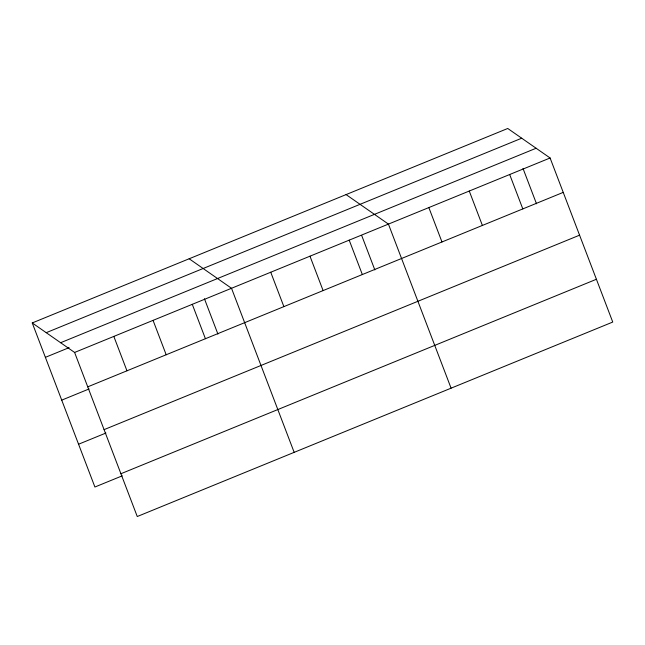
<?xml version="1.0" encoding="UTF-8"?>
<svg xmlns="http://www.w3.org/2000/svg" width="645" height="645" viewBox="0 0 645 645"><rect width="100%" height="100%" fill="white"/><g stroke="black" fill="none" stroke-linecap="round" stroke-linejoin="round"><path stroke-width="0.97" d="M32.25 322.943L507.744 128.476L550.096 157.985L612.75 322.057L137.256 516.524L74.602 352.452L32.25 322.943L94.904 487.015L122.276 475.825M46.222 332.675L521.716 138.207M60.622 342.713L536.116 148.245M45.384 357.338L69.104 347.639M74.602 352.452L550.096 157.985M87.736 386.847L563.23 192.379M61.727 400.134L89.099 388.943M104.079 429.643L579.573 235.175M78.561 444.228L105.933 433.029M120.913 473.736L596.407 279.269M346.075 194.588L388.427 224.097L451.081 388.177M189.162 258.766L231.515 288.275L294.168 452.355M523.014 168.458L536.511 203.804M509.679 174.513L522.813 208.916M469.262 191.041L482.396 225.444M428.844 207.569L441.978 241.972M361.7 235.506L374.842 269.924M349.195 240.142L362.337 274.544M309.971 256.186L323.105 290.589M270.739 272.23L283.881 306.633M204.433 298.748L217.929 334.102M192.283 304.319L205.424 338.722M153.059 320.363L166.192 354.766M113.826 336.408L126.968 370.811"/></g></svg>
